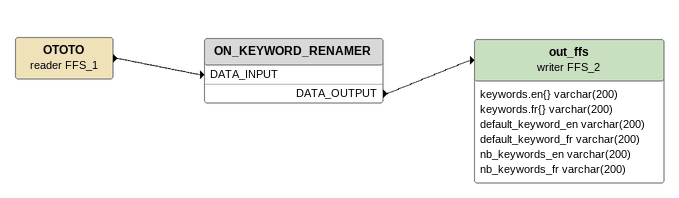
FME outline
OTOTO (reader FFS_1)
    -> ON_KEYWORD_RENAMER [DATA_INPUT]
ON_KEYWORD_RENAMER
    DATA_OUTPUT -> out_ffs (writer FFS_2)
out_ffs (writer FFS_2)
    attributes: keywords.en{} varchar(200), keywords.fr{} varchar(200), default_keyword_en varchar(200), default_keyword_fr varchar(200), nb_keywords_en varchar(200), nb_keywords_fr varchar(200)
